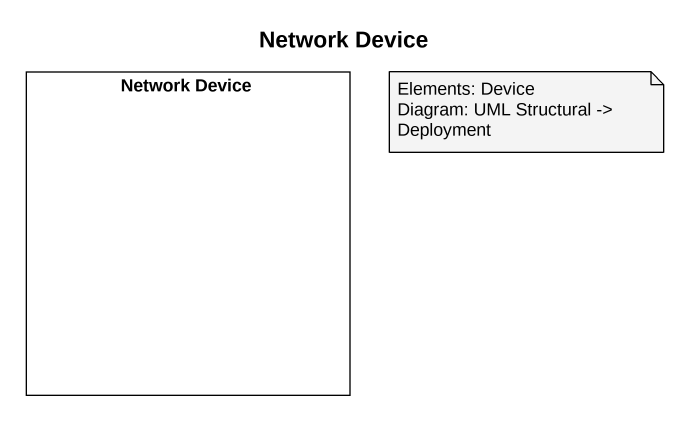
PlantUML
@startuml
title Network Device
rectangle "Network Device" as Network_Device #FFFFFF
note as N1
  Elements: Device
  Diagram: UML Structural -> Deployment
end note
@enduml
